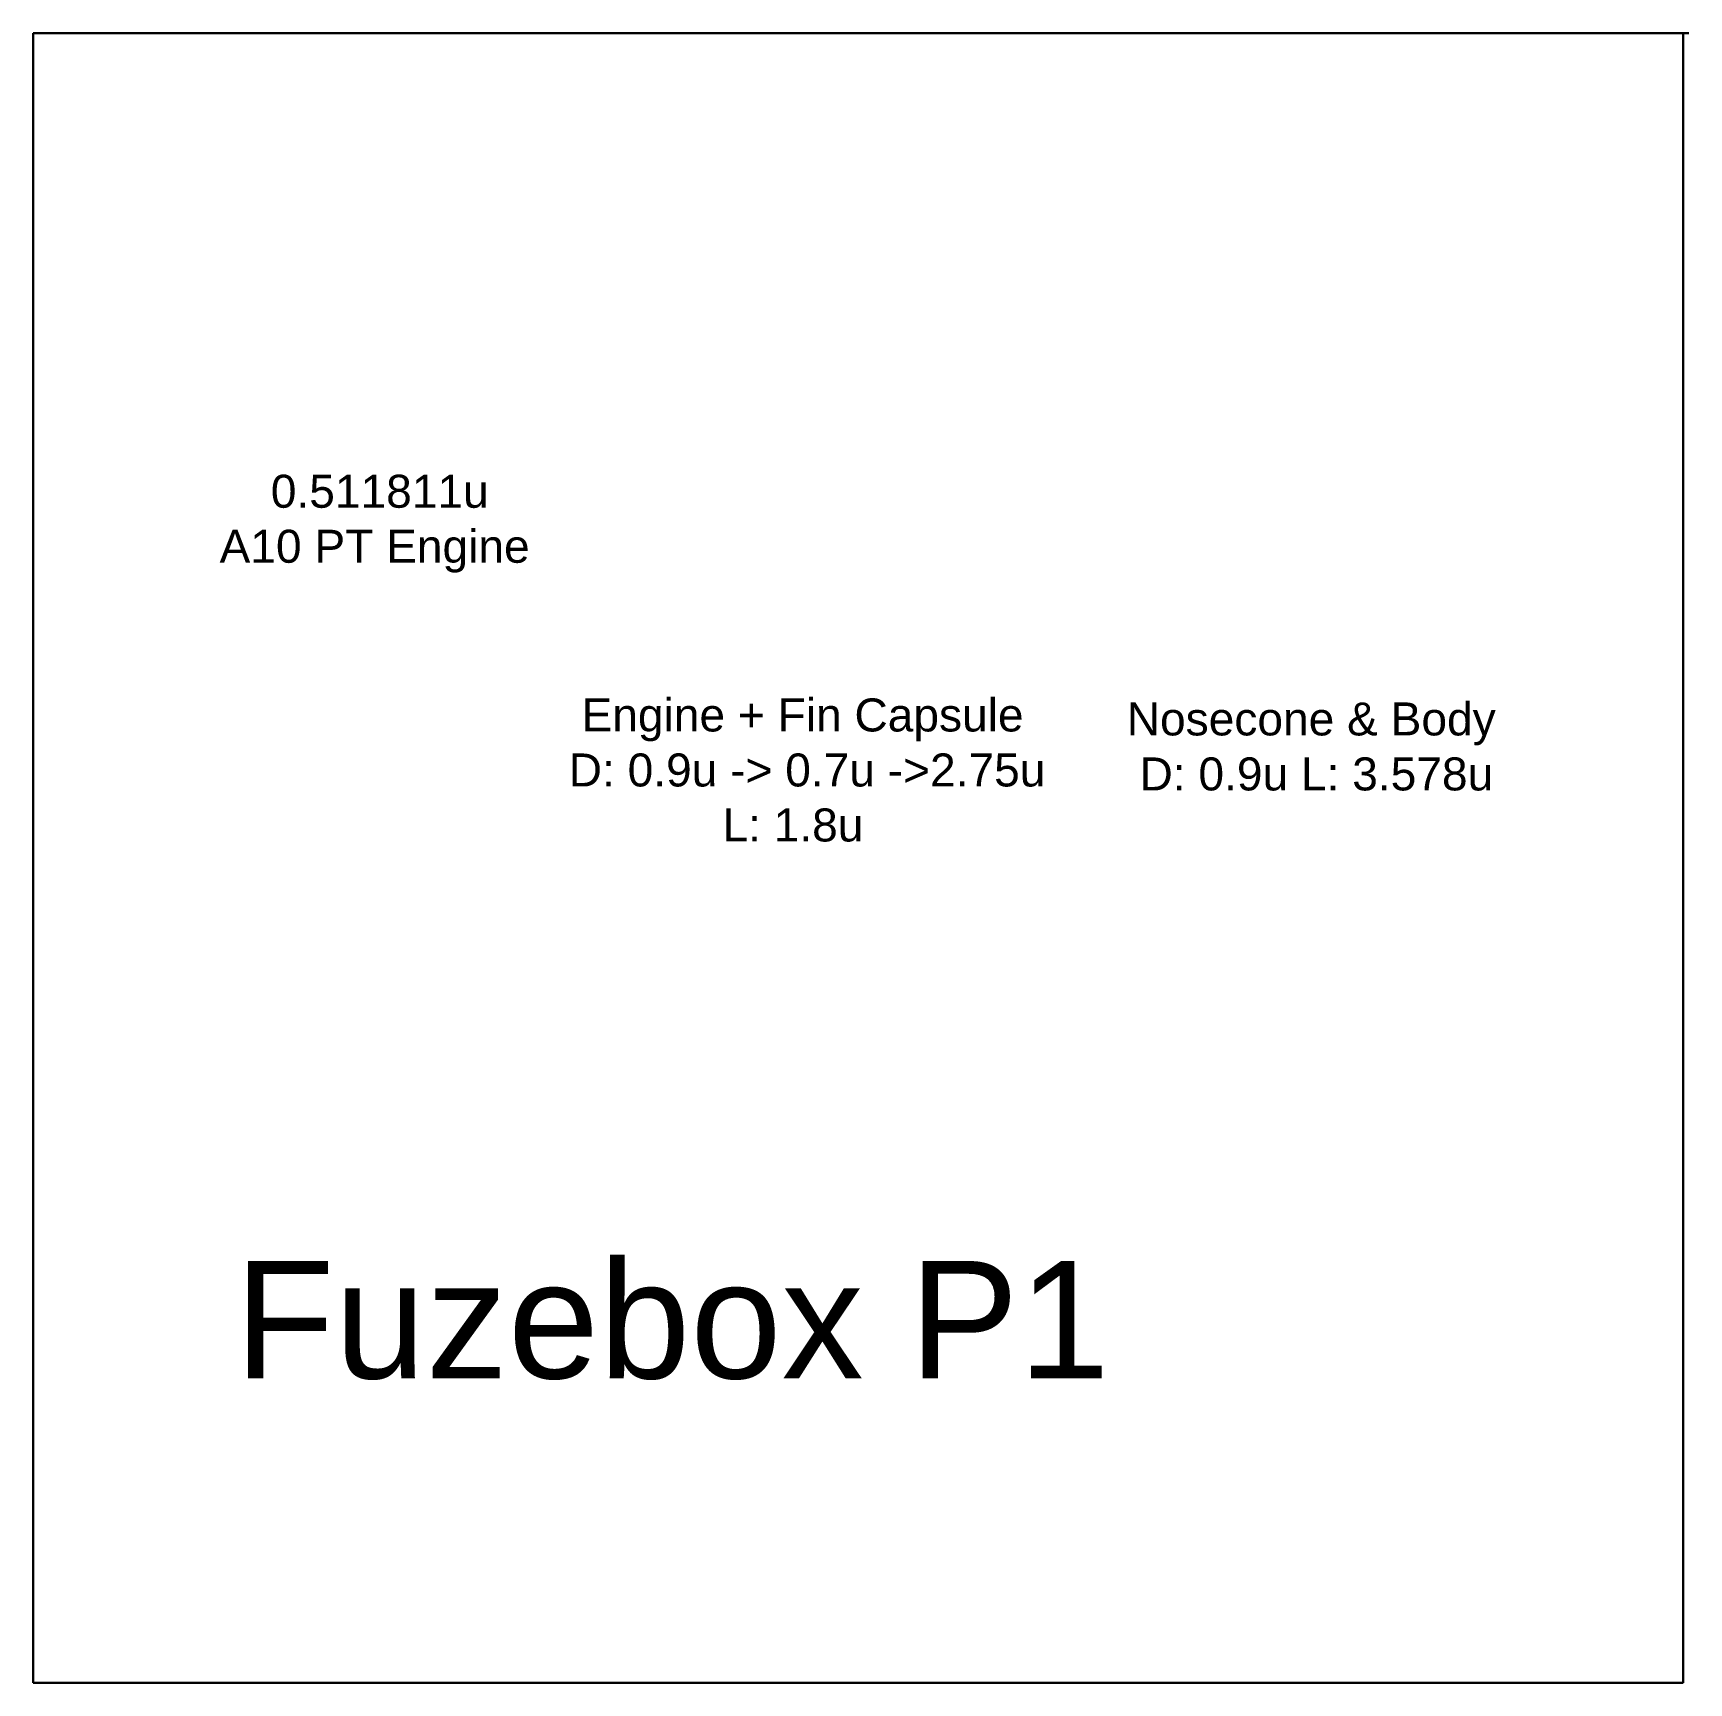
# Model space of a CAD drawing. Header units: inches. Extents: x 0 to 10, y 0 to 10.
import ezdxf

# ---------------------------------------------------------------- set-up
doc = ezdxf.new("R2010")
doc.units = ezdxf.units.IN
doc.header["$MEASUREMENT"] = 0
doc.styles.get("Standard").update_dxf_attribs({"font": 'arial.ttf'})

msp = doc.modelspace()

# ---------------------------------------------------------------- linework, layer by layer
for p, q in [((10, 10, 1), (0, 10, 1)), ((0, 10, 1), (0, 10)), ((0, 10, 1), (10, 10, 1)), ((0, 10, 1), (0, 0, 1)), ((0, 0), (0, 10)), ((10, 10), (10, 0)), ((10, 0, 1), (10, 10, 1)), ((10, 10, 1), (10, 0, 1)), ((0, 0, 1), (10, 0, 1)), ((10, 0), (0, 0)), ((0, 0), (0, 0, 1)), ((0, 0, 1), (0, 0)), ((10, 0, 1), (10, 0))]:
    msp.add_line(p, q)
at = {"extrusion": (0.044291, 0, 0.999019)}
for p, q in [((9.99, 10, -0.443), (10.034, 10, 0.556)), ((10.034, 10, 0.556), (9.99, 10, -0.443))]:
    msp.add_line(p, q, dxfattribs=at)

# ---------------------------------------------------------------- texts
at = {"attachment_point": 1}
for s, insert, char_height, width in [('    0.511811u\\PA10 PT Engine', (1.13, 7.323, 1.011), 0.2, 1.91615), (' Engine + Fin Capsule^JD: 0.9u -> 0.7u ->2.75u\\P            L: 1.8u', (3.246, 5.967, 1.011), 0.2, 2.94231), (' Nosecone & Body    \\P  D: 0.9u L: 3.578u', (6.55, 5.943, 1.011), 0.2, 2.94231), ('Fuzebox P1', (1.22, 2.557, 1.067), 0.7117, 6.83618)]:
    msp.add_mtext(s, dxfattribs=dict(at, insert=insert, char_height=char_height, width=width))

doc.saveas('drawing.dxf')
